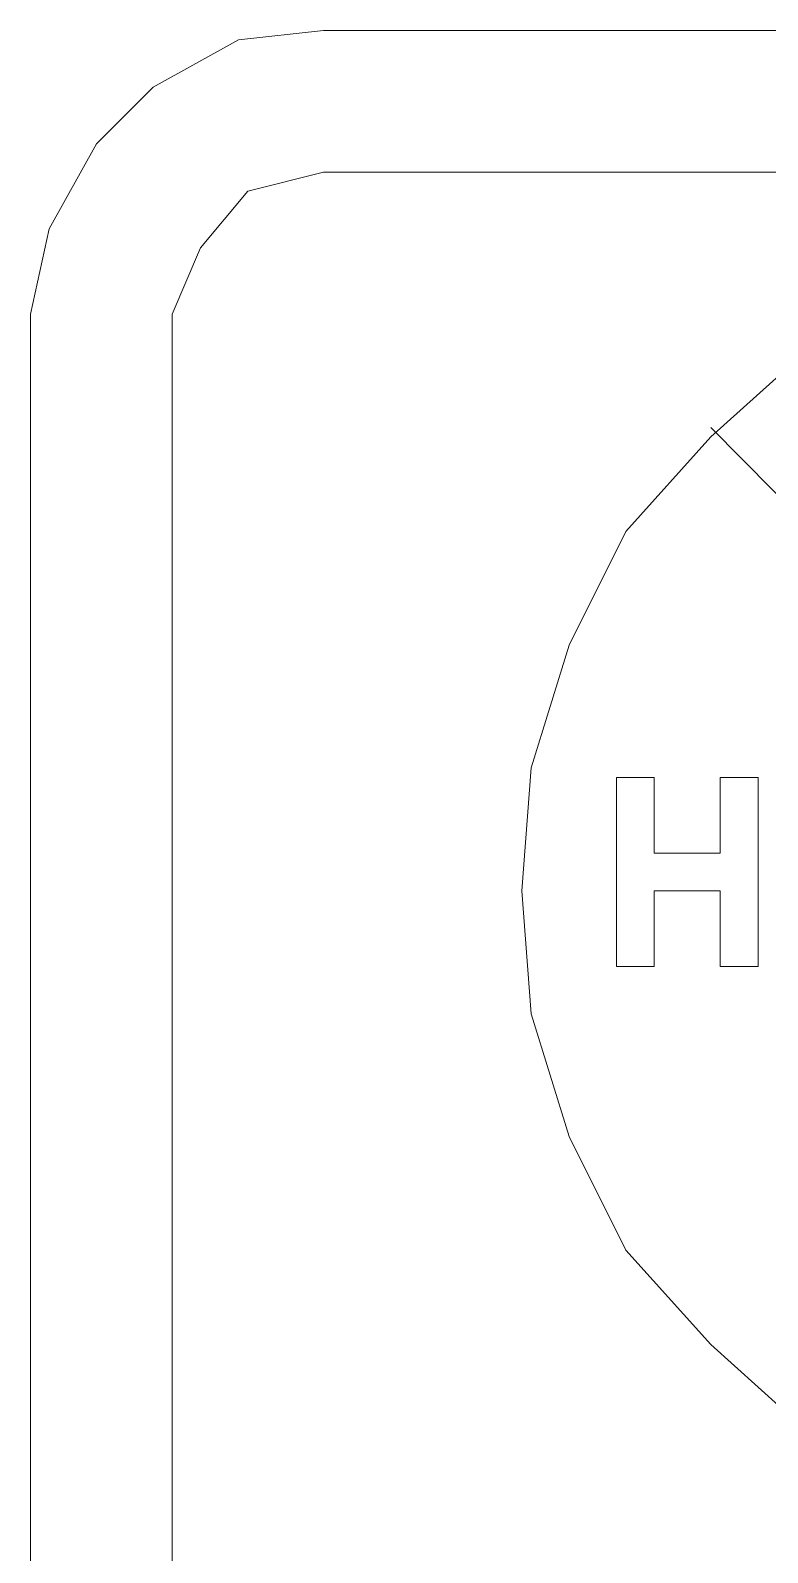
# Model space of a CAD drawing. Extents: x 2510 to 2656, y 708 to 759.
# Drawn here: x 2595.769 to 2597.158, y 753.663 to 756.529 of the extents above; entities that cross this region are included whole.
import ezdxf

# ---------------------------------------------------------------- set-up
doc = ezdxf.new("R2010")
doc.units = 0
doc.header["$MEASUREMENT"] = 0
doc.layers.add('HANBO', color=7, linetype='CONTINUOUS', lineweight=9)

# ---------------------------------------------------------------- blocks, each defined once
blk = doc.blocks.new('ea')
at = {"layer": 'HANBO', "lineweight": 0}
for points in [[(54.291, 80.5321), (54.1428, 80.5157), (53.9946, 80.4333), (53.8958, 80.3345), (53.8134, 80.1863), (53.7805, 80.0381)], [(57.2716, 80.5321), (54.291, 80.5321)], [(54.291, 80.2851), (54.1593, 80.2521), (54.077, 80.1534), (54.0276, 80.0381)], [(57.2716, 80.2851), (54.291, 80.2851)], [(55.1308, 79.9722), (54.9662, 79.824), (54.818, 79.6593), (54.7191, 79.4617), (54.6533, 79.2477), (54.6368, 79.0336), (54.6533, 78.8195), (54.7191, 78.6055), (54.818, 78.4079), (54.9662, 78.2432), (55.1308, 78.095)], [(53.7805, 80.0381), (53.7805, 77.0411)], [(54.0276, 80.0381), (54.0276, 77.0411)], [(54.9662, 79.8404), (56.547, 78.2432)], [(54.8015, 79.2312), (54.8015, 78.9018)], [(54.8674, 79.2312), (54.8015, 79.2312)], [(54.8674, 79.0994), (54.8674, 79.2312)], [(55.0485, 79.2312), (55.0485, 78.9018), (54.9826, 78.9018)], [(54.9826, 79.0994), (54.9826, 79.2312), (55.0485, 79.2312)], [(54.8674, 79.0994), (54.9826, 79.0994)], [(54.8015, 78.9018), (54.8674, 78.9018), (54.8674, 79.0336), (54.9826, 79.0336)], [(54.9826, 79.0336), (54.9826, 78.9018)]]:
    blk.add_lwpolyline(points, dxfattribs=at)

msp = doc.modelspace()

# ---------------------------------------------------------------- block references
at = {"layer": 'HANBO', "color": 3, "xscale": 1.08109162515609, "yscale": 1.08109162515609, "zscale": 1.08109162515609}
msp.add_blockref('ea', (2537.6273, 669.4661), dxfattribs=at)

doc.saveas('drawing.dxf')
